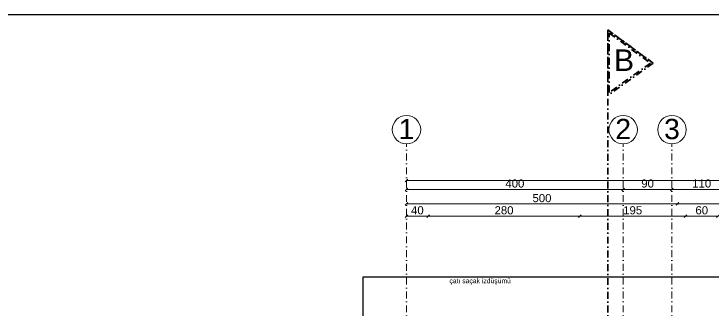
# Model space of a CAD drawing. Header units: millimetres. Extents: x 708 to 46452, y -4963 to 3960.
# Drawn here: x 14608 to 15900, y -2879 to -2332 of the extents above; entities that cross this region are included whole.
import ezdxf

# ---------------------------------------------------------------- set-up
doc = ezdxf.new("R2010")
doc.units = ezdxf.units.MM
doc.linetypes.add('ACAD_ISO10W100', pattern=[18, 12, -3, 0, -3])
doc.linetypes.add('DASHDOT', pattern=[25.4, 12.7, -6.35, 0, -6.35])
for name, color, linetype, lineweight in [('00_IC_OLCU', 139, 'Continuous', 20), ('AKS', 153, 'ACAD_ISO10W100', 20), ('aks ve noktalılar', 129, 'DASHDOT', 13), ('kesit çizgisi', 4, 'DASHDOT', 35), ('yYAZI', 221, 'Continuous', 30), ('Çerçeve', 8, 'Continuous', 30)]:
    doc.layers.add(name, color=color, linetype=linetype, lineweight=lineweight)
doc.styles.add('arial_1_18', font='arial.ttf', dxfattribs={"height": 0.2})
doc.styles.add('mimari altlik$0$194_PTB_WET_B1$0$Standard', font='arial.ttf')
doc.styles.get("Standard").update_dxf_attribs({"font": 'arial.ttf'})
doc.dimstyles.new('ALP_OLCU', dxfattribs={"dimscale": 0, "dimtxt": 15, "dimasz": 5, "dimexe": 0.18, "dimexo": 0.06, "dimgap": 3, "dimtad": 1, "dimdec": 0, "dimrnd": 0.1, "dimzin": 9, "dimdsep": 46, "dimtxsty": 'Standard', "dimblk": 'OBLIQUE', "dimcen": 0, "dimse1": 1, "dimse2": 1, "dimclrd": 256, "dimclre": 256, "dimclrt": 53, "dimadec": 0, "dimazin": 0, "dimtfac": 1, "dimtdec": 0, "dimtix": 1, "dimtmove": 1, "dimatfit": 3, "dimldrblk": 'ARCHTICK', "dimfxl": 0.18, "dimtolj": 1, "dimlwd": -1, "dimarcsym": 0})

# ---------------------------------------------------------------- blocks, each defined once
blk = doc.blocks.new('_Oblique')
at = {"color": 0, "linetype": 'ByBlock', "lineweight": -2}
blk.add_line((-0.5, -0.5), (0.5, 0.5), dxfattribs=at)
blk = doc.blocks.new('*D843')
at = {"layer": '00_IC_OLCU', "transparency": 16777216}
blk.add_line((15332.8, -2639.5), (16552.8, -2639.5), dxfattribs=at)
at = {"layer": 'Defpoints', "color": 0, "transparency": 16777216}
for p in [(16552.8, -2639.5), (15332.8, -2897.4), (16552.8, -3562.6)]:
    blk.add_point(p, dxfattribs=at)
at = {"layer": '00_IC_OLCU', "transparency": 16777216, "xscale": 5, "yscale": 5, "zscale": 5, "rotation": 180}
blk.add_blockref('_Oblique', (15332.8, -2639.5), dxfattribs=at)
at = {"layer": '00_IC_OLCU', "transparency": 16777216, "xscale": 5, "yscale": 5, "zscale": 5}
blk.add_blockref('_Oblique', (16552.8, -2639.5), dxfattribs=at)
at = {"layer": '00_IC_OLCU', "color": 53, "transparency": 16777216, "insert": (15942.8, -2628.9), "char_height": 15, "attachment_point": 5}
blk.add_mtext('\\A1;1220', dxfattribs=at)
blk = doc.blocks.new('_ArchTick')
at = {"color": 0, "linetype": 'ByBlock', "const_width": 0.15}
blk.add_lwpolyline([(-0.5, -0.5), (0.5, 0.5)], dxfattribs=at)
blk = doc.blocks.new('*D844')
at = {"layer": '00_IC_OLCU', "transparency": 16777216}
blk.add_line((15332.8, -2655.8), (15732.8, -2655.8), dxfattribs=at)
at = {"layer": 'Defpoints', "color": 0, "transparency": 16777216}
for p in [(15732.8, -2655.8), (15732.8, -2655.8), (15332.8, -2817.4)]:
    blk.add_point(p, dxfattribs=at)
at = {"layer": '00_IC_OLCU', "transparency": 16777216, "xscale": 5, "yscale": 5, "zscale": 5, "rotation": 180}
blk.add_blockref('_Oblique', (15332.8, -2655.8), dxfattribs=at)
at = {"layer": '00_IC_OLCU', "transparency": 16777216, "xscale": 5, "yscale": 5, "zscale": 5}
blk.add_blockref('_Oblique', (15732.8, -2655.8), dxfattribs=at)
at = {"layer": '00_IC_OLCU', "color": 53, "transparency": 16777216, "insert": (15532.8, -2645.1), "char_height": 15, "attachment_point": 5}
blk.add_mtext('\\A1;400', dxfattribs=at)
blk = doc.blocks.new('*D845')
at = {"layer": '00_IC_OLCU', "transparency": 16777216}
blk.add_line((15732.8, -2655.8), (15822.8, -2655.8), dxfattribs=at)
at = {"layer": 'Defpoints', "color": 0, "transparency": 16777216}
for p in [(15732.8, -2655.8), (15822.8, -2655.8), (15822.8, -2655.8)]:
    blk.add_point(p, dxfattribs=at)
at = {"layer": '00_IC_OLCU', "transparency": 16777216, "xscale": 5, "yscale": 5, "zscale": 5, "rotation": 180}
blk.add_blockref('_Oblique', (15732.8, -2655.8), dxfattribs=at)
at = {"layer": '00_IC_OLCU', "transparency": 16777216, "xscale": 5, "yscale": 5, "zscale": 5}
blk.add_blockref('_Oblique', (15822.8, -2655.8), dxfattribs=at)
at = {"layer": '00_IC_OLCU', "color": 53, "transparency": 16777216, "insert": (15777.8, -2645.1), "char_height": 15, "attachment_point": 5}
blk.add_mtext('\\A1;90', dxfattribs=at)
blk = doc.blocks.new('*D846')
at = {"layer": '00_IC_OLCU', "transparency": 16777216}
blk.add_line((15822.8, -2655.8), (15932.8, -2655.8), dxfattribs=at)
at = {"layer": 'Defpoints', "color": 0, "transparency": 16777216}
for p in [(15822.8, -2655.8), (15932.8, -2655.8), (15932.8, -2655.8)]:
    blk.add_point(p, dxfattribs=at)
at = {"layer": '00_IC_OLCU', "transparency": 16777216, "xscale": 5, "yscale": 5, "zscale": 5, "rotation": 180}
blk.add_blockref('_Oblique', (15822.8, -2655.8), dxfattribs=at)
at = {"layer": '00_IC_OLCU', "transparency": 16777216, "xscale": 5, "yscale": 5, "zscale": 5}
blk.add_blockref('_Oblique', (15932.8, -2655.8), dxfattribs=at)
at = {"layer": '00_IC_OLCU', "color": 53, "transparency": 16777216, "insert": (15877.8, -2645.1), "char_height": 15, "attachment_point": 5}
blk.add_mtext('\\A1;110', dxfattribs=at)
blk = doc.blocks.new('*D850')
at = {"layer": '00_IC_OLCU', "transparency": 16777216}
blk.add_line((15332.8, -2682.8), (15832.8, -2682.8), dxfattribs=at)
at = {"layer": 'Defpoints', "color": 0, "transparency": 16777216}
for p in [(15832.8, -2682.8), (15332.8, -2897.4), (15832.8, -2897.4)]:
    blk.add_point(p, dxfattribs=at)
at = {"layer": '00_IC_OLCU', "transparency": 16777216, "xscale": 5, "yscale": 5, "zscale": 5, "rotation": 180}
blk.add_blockref('_Oblique', (15332.8, -2682.8), dxfattribs=at)
at = {"layer": '00_IC_OLCU', "transparency": 16777216, "xscale": 5, "yscale": 5, "zscale": 5}
blk.add_blockref('_Oblique', (15832.8, -2682.8), dxfattribs=at)
at = {"layer": '00_IC_OLCU', "color": 53, "transparency": 16777216, "insert": (15582.8, -2672.1), "char_height": 15, "attachment_point": 5}
blk.add_mtext('\\A1;500', dxfattribs=at)
blk = doc.blocks.new('*D851')
at = {"layer": '00_IC_OLCU', "transparency": 16777216}
blk.add_line((15832.8, -2682.8), (16302.8, -2682.8), dxfattribs=at)
at = {"layer": 'Defpoints', "color": 0, "transparency": 16777216}
for p in [(16302.8, -2682.8), (15832.8, -2897.4), (16302.8, -3067.4)]:
    blk.add_point(p, dxfattribs=at)
at = {"layer": '00_IC_OLCU', "transparency": 16777216, "xscale": 5, "yscale": 5, "zscale": 5, "rotation": 180}
blk.add_blockref('_Oblique', (15832.8, -2682.8), dxfattribs=at)
at = {"layer": '00_IC_OLCU', "transparency": 16777216, "xscale": 5, "yscale": 5, "zscale": 5}
blk.add_blockref('_Oblique', (16302.8, -2682.8), dxfattribs=at)
at = {"layer": '00_IC_OLCU', "color": 53, "transparency": 16777216, "insert": (16067.8, -2672.1), "char_height": 15, "attachment_point": 5}
blk.add_mtext('\\A1;470', dxfattribs=at)
blk = doc.blocks.new('*D853')
at = {"layer": '00_IC_OLCU', "transparency": 16777216}
blk.add_line((15332.8, -2705.3), (15372.8, -2705.3), dxfattribs=at)
at = {"layer": 'Defpoints', "color": 0, "transparency": 16777216}
for p in [(15372.8, -2705.3), (15332.8, -2897.4), (15372.8, -3067.4)]:
    blk.add_point(p, dxfattribs=at)
at = {"layer": '00_IC_OLCU', "transparency": 16777216, "xscale": 5, "yscale": 5, "zscale": 5, "rotation": 180}
blk.add_blockref('_Oblique', (15332.8, -2705.3), dxfattribs=at)
at = {"layer": '00_IC_OLCU', "transparency": 16777216, "xscale": 5, "yscale": 5, "zscale": 5}
blk.add_blockref('_Oblique', (15372.8, -2705.3), dxfattribs=at)
at = {"layer": '00_IC_OLCU', "color": 53, "transparency": 16777216, "insert": (15352.8, -2694.6), "char_height": 15, "attachment_point": 5}
blk.add_mtext('\\A1;40', dxfattribs=at)
blk = doc.blocks.new('*D854')
at = {"layer": '00_IC_OLCU', "transparency": 16777216}
blk.add_line((15372.8, -2705.3), (15652.8, -2705.3), dxfattribs=at)
at = {"layer": 'Defpoints', "color": 0, "transparency": 16777216}
for p in [(15652.8, -2705.3), (15372.8, -3067.4), (15652.8, -3067.4)]:
    blk.add_point(p, dxfattribs=at)
at = {"layer": '00_IC_OLCU', "transparency": 16777216, "xscale": 5, "yscale": 5, "zscale": 5, "rotation": 180}
blk.add_blockref('_Oblique', (15372.8, -2705.3), dxfattribs=at)
at = {"layer": '00_IC_OLCU', "transparency": 16777216, "xscale": 5, "yscale": 5, "zscale": 5}
blk.add_blockref('_Oblique', (15652.8, -2705.3), dxfattribs=at)
at = {"layer": '00_IC_OLCU', "color": 53, "transparency": 16777216, "insert": (15512.8, -2694.6), "char_height": 15, "attachment_point": 5}
blk.add_mtext('\\A1;280', dxfattribs=at)
blk = doc.blocks.new('*D855')
at = {"layer": '00_IC_OLCU', "transparency": 16777216}
blk.add_line((15652.8, -2705.3), (15847.8, -2705.3), dxfattribs=at)
at = {"layer": 'Defpoints', "color": 0, "transparency": 16777216}
for p in [(15847.8, -2705.3), (15652.8, -3067.4), (15847.8, -3067.4)]:
    blk.add_point(p, dxfattribs=at)
at = {"layer": '00_IC_OLCU', "transparency": 16777216, "xscale": 5, "yscale": 5, "zscale": 5, "rotation": 180}
blk.add_blockref('_Oblique', (15652.8, -2705.3), dxfattribs=at)
at = {"layer": '00_IC_OLCU', "transparency": 16777216, "xscale": 5, "yscale": 5, "zscale": 5}
blk.add_blockref('_Oblique', (15847.8, -2705.3), dxfattribs=at)
at = {"layer": '00_IC_OLCU', "color": 53, "transparency": 16777216, "insert": (15750.3, -2694.6), "char_height": 15, "attachment_point": 5}
blk.add_mtext('\\A1;195', dxfattribs=at)
blk = doc.blocks.new('*D856')
at = {"layer": '00_IC_OLCU', "transparency": 16777216}
blk.add_line((15847.8, -2705.3), (15907.8, -2705.3), dxfattribs=at)
at = {"layer": 'Defpoints', "color": 0, "transparency": 16777216}
for p in [(15907.8, -2705.3), (15847.8, -3067.4), (15907.8, -3067.4)]:
    blk.add_point(p, dxfattribs=at)
at = {"layer": '00_IC_OLCU', "transparency": 16777216, "xscale": 5, "yscale": 5, "zscale": 5, "rotation": 180}
blk.add_blockref('_Oblique', (15847.8, -2705.3), dxfattribs=at)
at = {"layer": '00_IC_OLCU', "transparency": 16777216, "xscale": 5, "yscale": 5, "zscale": 5}
blk.add_blockref('_Oblique', (15907.8, -2705.3), dxfattribs=at)
at = {"layer": '00_IC_OLCU', "color": 53, "transparency": 16777216, "insert": (15877.8, -2694.6), "char_height": 15, "attachment_point": 5}
blk.add_mtext('\\A1;60', dxfattribs=at)

msp = doc.modelspace()

# ---------------------------------------------------------------- linework, layer by layer
msp.add_lwpolyline([(16302.776, -3562.564), (16552.776, -3562.564), (16552.776, -4322.372), (15632.776, -4322.372), (15632.776, -4237.372), (15252.776, -4237.372), (15252.776, -2817.372), (15914.776, -2817.372), (15914.776, -3067.372)])
at = {"layer": 'AKS', "color": 30, "linetype": 'Continuous', "lineweight": 5}
for centre in [(15332.776, -2545.495), (15732.776, -2545.495), (15822.776, -2545.495)]:
    msp.add_circle(centre, 26.25, dxfattribs=at)
at = {"layer": 'aks ve noktalılar'}
for points in [[(15332.776, -4667.965), (15332.776, -2571.745)], [(15732.776, -4667.965), (15732.776, -2571.745)], [(15822.776, -4667.965), (15822.776, -2571.745)]]:
    msp.add_lwpolyline(points, dxfattribs=at)
at = {"layer": 'kesit çizgisi', "lineweight": 35}
for p, q in [((15704.126, -2360.848), (15704.126, -4887.842)), ((15788.297, -2422.724), (15704.126, -2360.848))]:
    msp.add_line(p, q, dxfattribs=at)
msp.add_lwpolyline([(15704.126, -2482.334), (15704.126, -2360.848), (15788.297, -2422.724), (15704.126, -2482.334)], dxfattribs=at)
msp.add_lwpolyline([(15707.126, -2476.534), (15707.126, -2366.777), (15783.17, -2422.678)], close=True, dxfattribs=at)
at = {"layer": 'Çerçeve'}
msp.add_line((4940.496, -2332.719), (44558.889, -2331.52), dxfattribs=at)

# ---------------------------------------------------------------- texts
at = {"layer": 'AKS', "color": 30, "linetype": 'Continuous', "lineweight": 5, "style": 'arial_1_18'}
for s, p in [('1', (15318.209, -2562.937)), ('2', (15718.209, -2562.937)), ('3', (15808.209, -2562.937))]:
    msp.add_text(s, height=37.5, dxfattribs=at).set_placement(p)
at = {"layer": 'kesit çizgisi', "lineweight": 35, "insert": (15715.688, -2396.976), "char_height": 40, "attachment_point": 1, "style": 'mimari altlik$0$194_PTB_WET_B1$0$Standard'}
msp.add_mtext_dynamic_manual_height_columns('B', width=458.16563, gutter_width=200, heights=[0], dxfattribs=at)
at = {"layer": 'yYAZI', "insert": (15525.409, -2832.154), "char_height": 8.96, "width": 154.51184, "attachment_point": 9, "rotation": 0}
msp.add_mtext('çatı saçak izdüşümü', dxfattribs=at)

# ---------------------------------------------------------------- dimensions: what is measured, and where the dimension line sits
at = {"layer": '00_IC_OLCU'}
for base, p1, p2, picture, middle in [((16552.776, -2639.549), (15332.776, -2897.372), (16552.776, -3562.564), '*D843', (15942.776, -2628.891)), ((15732.776, -2655.756), (15332.776, -2817.372), (15732.776, -2655.756), '*D844', (15532.776, -2645.097)), ((15822.776, -2655.756), (15732.776, -2655.756), (15822.776, -2655.756), '*D845', (15777.776, -2645.097)), ((15932.776, -2655.756), (15822.776, -2655.756), (15932.776, -2655.756), '*D846', (15877.776, -2645.097)), ((15832.776, -2682.807), (15332.776, -2897.372), (15832.776, -2897.372), '*D850', (15582.776, -2672.148)), ((16302.776, -2682.807), (15832.776, -2897.372), (16302.776, -3067.372), '*D851', (16067.776, -2672.148)), ((15372.776, -2705.288), (15332.776, -2897.372), (15372.776, -3067.372), '*D853', (15352.776, -2694.63)), ((15652.776, -2705.288), (15372.776, -3067.372), (15652.776, -3067.372), '*D854', (15512.776, -2694.63)), ((15847.776, -2705.288), (15652.776, -3067.372), (15847.776, -3067.372), '*D855', (15750.276, -2694.63)), ((15907.776, -2705.288), (15847.776, -3067.372), (15907.776, -3067.372), '*D856', (15877.776, -2694.63))]:
    dim = msp.add_linear_dim(base=base, p1=p1, p2=p2, angle=180, dimstyle='ALP_OLCU', override={"dimscale": 1}, dxfattribs=at)
    dim.commit()
    dim.dimension.update_dxf_attribs({"geometry": picture, "text_midpoint": middle})

doc.saveas('drawing.dxf')
